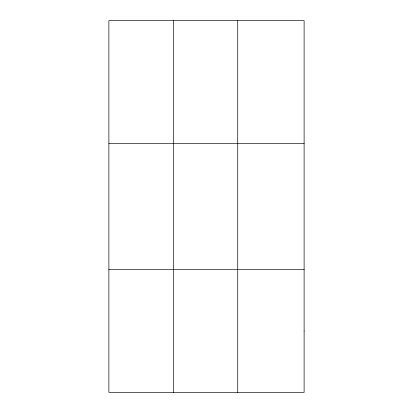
<?xml version="1.0" encoding="UTF-8"?>
<svg xmlns="http://www.w3.org/2000/svg" width="413" height="413" viewBox="0 0 413 413"><rect width="100%" height="100%" fill="white"/><g stroke="black" fill="none" stroke-linecap="round" stroke-linejoin="round"><path stroke-width="0.62" d="M173.31 392.35L173.31 20.65M237.733 392.35L237.733 20.65M108.887 143.311L304.113 143.311M108.887 269.689L304.113 269.689M304.113 331.019L304.113 392.35L108.887 392.35L108.887 20.65L304.113 20.65L304.113 331.019"/></g></svg>
